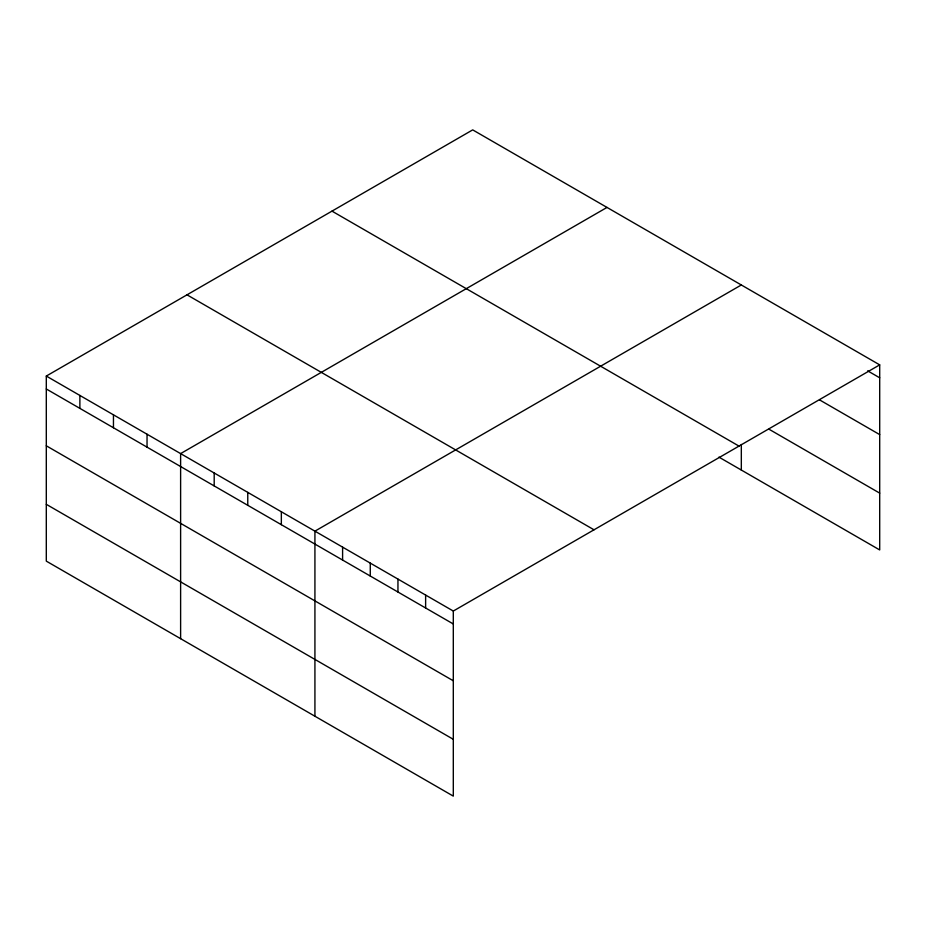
<?xml version="1.0" encoding="UTF-8"?>
<svg xmlns="http://www.w3.org/2000/svg" width="926" height="926" viewBox="0 0 926 926"><rect width="100%" height="100%" fill="white"/><g stroke="black" fill="none" stroke-linecap="round" stroke-linejoin="round"><path stroke-width="1.39" d="M718.935 457.12L879.7 549.94L879.7 364.867L472.7 129.883L46.3 376.06L46.3 561.133L453.3 796.117L453.3 611.044L46.3 376.06M607.005 207.424L180.616 453.601L180.616 638.674M741.321 284.976L314.921 531.154L314.921 716.226M453.3 611.044L879.7 364.867M867.662 370.851L879.7 377.796M819.533 399.87L879.7 434.607M768.997 429.213L879.7 493.13M331.983 211.128L738.994 446.1M187.006 294.827L594.017 529.799M46.3 388.989L453.3 623.974M46.3 445.8L453.3 680.784M46.3 504.323L453.3 739.307M741.321 444.48L741.321 470.049M425.624 595.059L425.624 608M397.949 579.086L397.949 592.015M370.273 563.112L370.273 576.041M342.597 547.127L342.597 560.056M281.342 511.765L281.342 524.695M247.763 492.377L247.763 505.307M214.195 472.989L214.195 485.918M147.037 434.225L147.037 447.154M113.458 414.836L113.458 427.766M79.879 395.448L79.879 408.378"/></g></svg>
